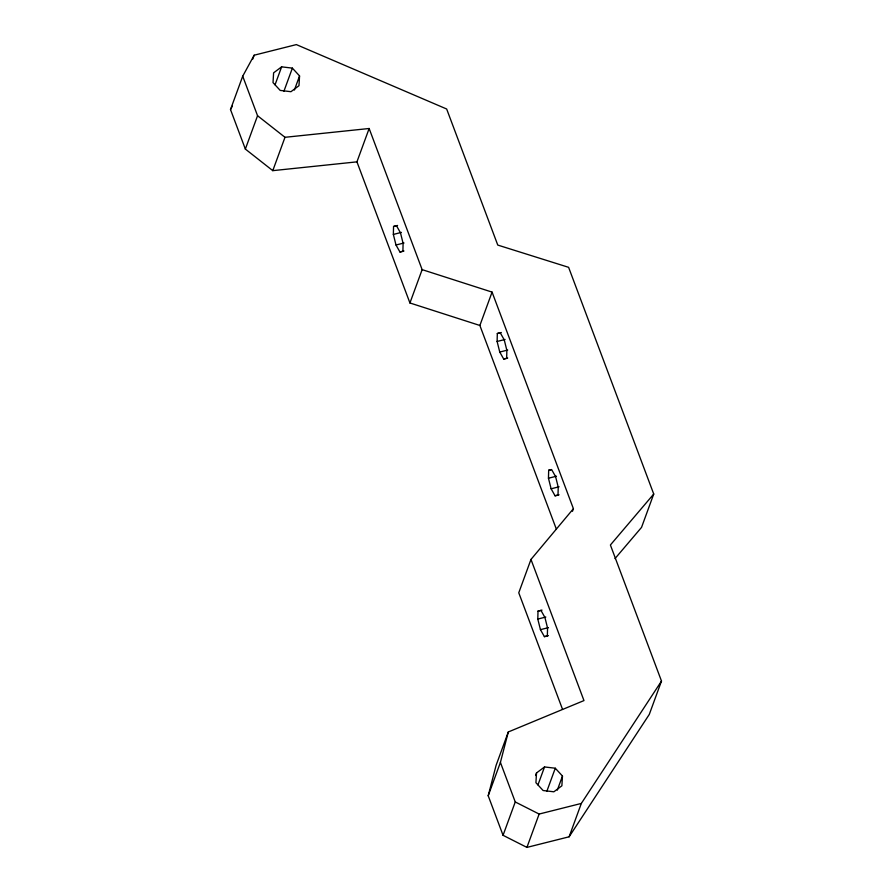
<?xml version="1.0" encoding="UTF-8"?>
<svg xmlns="http://www.w3.org/2000/svg" width="892" height="892" viewBox="0 0 892 892"><rect width="100%" height="100%" fill="white"/><g stroke="black" fill="none" stroke-linecap="round" stroke-linejoin="round"><path stroke-width="1.34" d="M393.562 226.468L396.516 225.776L400.463 232.779L403.106 243.349L402.894 251.31L399.95 252.001L395.992 244.999L393.35 234.429L393.562 226.468L397.576 225.453M497.323 333.508L500.267 332.816L504.225 339.819L506.868 350.389L506.656 358.35L503.701 359.041L499.754 352.05L497.112 341.469L497.323 333.508L501.315 332.504M538.01 611.109L540.965 610.429L544.912 617.42L547.554 628.001L547.342 635.963L544.399 636.643L540.44 629.652L537.798 619.07L538.01 611.109L542.024 610.106M548.68 470.251L551.624 469.571L555.582 476.562L558.225 487.143L558.013 495.105L555.058 495.796L551.111 488.794L548.457 478.223L548.68 470.251L551.334 469.582M299.556 75.931L298.976 85.699L290.959 91.698L280.2 90.415L273.019 82.61L273.61 72.843L281.627 66.844L292.375 68.127L299.556 75.931L294.393 90.047M536.516 772.951L535.925 782.708L543.116 790.524L553.865 791.795L561.882 785.796L562.473 776.04L555.281 768.224L544.533 766.953L536.516 772.951L535.579 775.516M653.736 494.045L610.396 545.001L661.496 681.075L649.287 714.425L569.118 836.796L526.927 847.4L503.055 835.302L488.203 795.764L496.108 765.314L508.306 731.964L583.97 700.577L530.974 559.44L573.411 508.708L492.072 292.108L422.139 269.64L369.143 128.504L284.994 137.301L257.554 115.726L242.713 76.199L254.164 55.204L296.356 44.6L446.658 109.002L497.769 245.077L568.605 267.321L653.736 494.045L641.538 527.395L615.001 558.593M488.203 795.764L500.412 762.415L508.306 731.964M369.143 128.504L356.934 161.853L272.785 170.651L245.356 149.075L230.504 109.549L242.713 76.199M252.759 59.062L254.164 55.204M245.356 149.075L257.554 115.726M275.048 84.807L281.627 66.844M283.924 91.218L292.375 68.127M272.785 170.651L284.994 137.301M556.307 529.012L479.874 325.468L409.93 302.979L422.139 269.64M479.874 325.468L492.072 292.108M530.974 559.44L518.765 592.79L562.529 709.318M572.474 511.272L573.411 508.708M503.055 835.302L515.253 801.953L500.412 762.415M537.965 784.904L544.533 766.953M546.841 791.316L555.281 768.224M526.927 847.4L539.136 814.05L581.328 803.436L661.496 681.075M557.31 790.145L562.473 776.04M569.118 836.796L581.328 803.436M230.504 109.549L232.411 106.048M393.35 234.429L401.367 232.411M395.992 244.999L404.009 242.992M399.95 252.001L403.953 250.986M497.112 341.469L505.084 339.462M499.754 352.05L507.726 350.043M503.701 359.041L507.693 358.038M548.457 478.223L556.441 476.216M551.111 488.794L559.083 486.787M555.058 495.796L559.05 494.792M537.798 619.07L545.815 617.052M540.44 629.652L548.457 627.634M544.399 636.643L548.402 635.639M515.253 801.953L539.136 814.05M356.934 161.853L409.93 302.979"/></g></svg>
